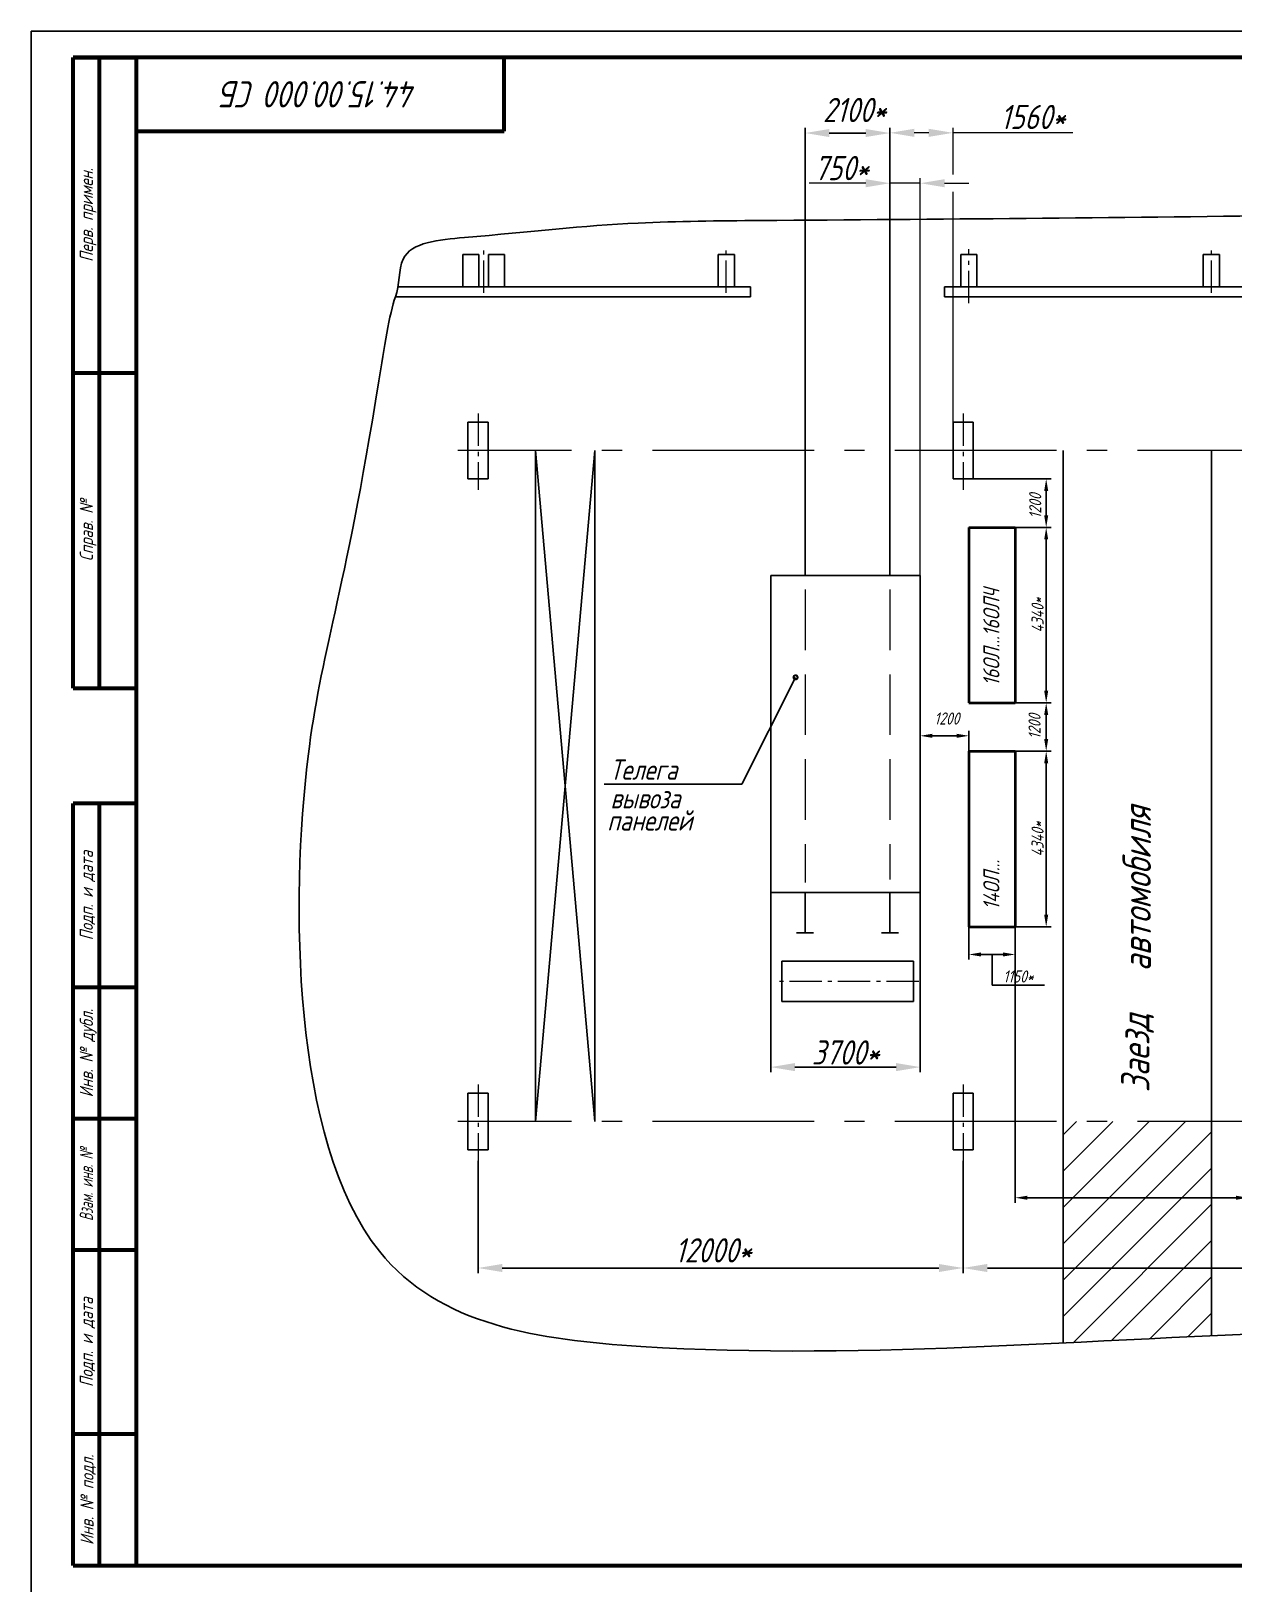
# Model space of a CAD drawing. Header units: millimetres. Extents: x -80926 to 207199, y -554506 to -32322.
# Drawn here: x -28836 to 912, y -423816 to -385206 of the extents above; entities that cross this region are included whole.
import ezdxf
from ezdxf.enums import TextEntityAlignment as Align

# ---------------------------------------------------------------- set-up
doc = ezdxf.new("R2010")
doc.units = ezdxf.units.MM
doc.linetypes.add('GOST2.303 4', pattern=[7, 5, -2, 0])
doc.linetypes.add('GOST2.303 6', pattern=[12, 8, -1.5, 1, -1.5])
for name, color, linetype, lineweight in [('CENTER', 10, 'GOST2.303 6', 15), ('DIM', 5, 'Continuous', 15), ('Hidden', 50, 'GOST2.303 4', 15), ('KORP', 200, 'Continuous', 40)]:
    doc.layers.add(name, color=color, linetype=linetype, lineweight=lineweight)
doc.styles.add('GOST 2.304', font='CS_Gost2304.shx', dxfattribs={"oblique": 15})
doc.dimstyles.new('GOST', dxfattribs={"dimscale": 0, "dimtxt": 3, "dimasz": 3, "dimexe": 1.25, "dimexo": 0, "dimtad": 1, "dimtoh": 1, "dimdec": 3, "dimtxsty": 'GOST 2.304', "dimcen": 5, "dimadec": 3, "dimazin": 2, "dimtfac": 0.75, "dimtdec": 4, "dimtmove": 1, "dimatfit": 3, "dimfxl": 0, "dimtolj": 1, "dimarcsym": 0})

# ---------------------------------------------------------------- blocks, each defined once
blk = doc.blocks.new('*D328')
at = {"layer": 'Defpoints', "color": 0}
for p in [(-7593, -387725), (-9693, -389881), (-7593, -389881)]:
    blk.add_point(p, dxfattribs=at)
at = {"layer": 'DIM', "color": 0, "lineweight": -2}
for p, q in [((-9693, -389881), (-9693, -387600)), ((-7593, -389881), (-7593, -387600)), ((-9093, -387725), (-8193, -387725))]:
    blk.add_line(p, q, dxfattribs=at)
at = {"layer": 'DIM', "color": 0}
for points in [[(-9093, -387625), (-9093, -387825), (-9693, -387725)], [(-8193, -387625), (-8193, -387825), (-7593, -387725)]]:
    blk.add_solid(points, dxfattribs=at)
at = {"layer": 'DIM', "color": 0, "insert": (-8469, -387154), "char_height": 600, "attachment_point": 5, "style": 'GOST 2.304'}
blk.add_mtext('\\A1;2100*', dxfattribs=at)
blk = doc.blocks.new('*D329')
at = {"layer": 'Defpoints', "color": 0}
for p in [(-10543, -406513), (-6843, -406513), (-10543, -410835)]:
    blk.add_point(p, dxfattribs=at)
at = {"layer": 'DIM', "color": 0, "lineweight": -2}
for p, q in [((-10543, -406513), (-10543, -410960)), ((-6843, -406513), (-6843, -410960)), ((-7443, -410835), (-9943, -410835))]:
    blk.add_line(p, q, dxfattribs=at)
at = {"layer": 'DIM', "color": 0}
for points in [[(-9943, -410735), (-9943, -410935), (-10543, -410835)], [(-7443, -410735), (-7443, -410935), (-6843, -410835)]]:
    blk.add_solid(points, dxfattribs=at)
at = {"layer": 'DIM', "color": 0, "insert": (-8693, -410472), "char_height": 600, "attachment_point": 5, "style": 'GOST 2.304'}
blk.add_mtext('\\A1;3700*', dxfattribs=at)
blk = doc.blocks.new('*D330')
at = {"layer": 'Defpoints', "color": 0}
for p in [(-4493, -401821), (-4493, -403021), (-3728, -403021)]:
    blk.add_point(p, dxfattribs=at)
at = {"layer": 'DIM', "color": 0, "lineweight": -2}
for p, q in [((-4493, -401821), (-3603, -401821)), ((-3728, -402121), (-3728, -402721)), ((-4493, -403021), (-3603, -403021))]:
    blk.add_line(p, q, dxfattribs=at)
at = {"layer": 'DIM', "color": 0}
for points in [[(-3778, -402121), (-3678, -402121), (-3728, -401821)], [(-3778, -402721), (-3678, -402721), (-3728, -403021)]]:
    blk.add_solid(points, dxfattribs=at)
at = {"layer": 'DIM', "color": 0, "insert": (-4016, -402408), "char_height": 300, "attachment_point": 5, "rotation": 90, "style": 'GOST 2.304'}
blk.add_mtext('\\A1;1200', dxfattribs=at)
blk = doc.blocks.new('*D331')
at = {"layer": 'Defpoints', "color": 0}
for p in [(-6843, -402380), (-6843, -402638), (-5643, -403021)]:
    blk.add_point(p, dxfattribs=at)
at = {"layer": 'DIM', "color": 0, "lineweight": -2}
for p, q in [((-6843, -402380), (-6843, -402763)), ((-5943, -402638), (-6543, -402638)), ((-5643, -403021), (-5643, -402513))]:
    blk.add_line(p, q, dxfattribs=at)
at = {"layer": 'DIM', "color": 0}
for points in [[(-6543, -402588), (-6543, -402688), (-6843, -402638)], [(-5943, -402588), (-5943, -402688), (-5643, -402638)]]:
    blk.add_solid(points, dxfattribs=at)
at = {"layer": 'DIM', "color": 0, "insert": (-6186, -402210), "char_height": 300, "attachment_point": 5, "style": 'GOST 2.304'}
blk.add_mtext('\\A1;1200', dxfattribs=at)
blk = doc.blocks.new('*D332')
at = {"layer": 'Defpoints', "color": 0}
for p in [(-5533, -396281), (-4493, -397481), (-3728, -397481)]:
    blk.add_point(p, dxfattribs=at)
at = {"layer": 'DIM', "color": 0, "lineweight": -2}
for p, q in [((-5533, -396281), (-3603, -396281)), ((-3728, -396581), (-3728, -397181)), ((-4493, -397481), (-3603, -397481))]:
    blk.add_line(p, q, dxfattribs=at)
at = {"layer": 'DIM', "color": 0}
for points in [[(-3778, -396581), (-3678, -396581), (-3728, -396281)], [(-3778, -397181), (-3678, -397181), (-3728, -397481)]]:
    blk.add_solid(points, dxfattribs=at)
at = {"layer": 'DIM', "color": 0, "insert": (-4000, -396952), "char_height": 300, "attachment_point": 5, "rotation": 90, "style": 'GOST 2.304'}
blk.add_mtext('\\A1;1200', dxfattribs=at)
blk = doc.blocks.new('*D333')
at = {"layer": 'Defpoints', "color": 0}
for p in [(-5643, -407361), (-4493, -407361), (-4493, -408048)]:
    blk.add_point(p, dxfattribs=at)
at = {"layer": 'DIM', "color": 0, "lineweight": -2}
for p, q in [((-5643, -407361), (-5643, -408173)), ((-4493, -407361), (-4493, -408173)), ((-5343, -408048), (-4793, -408048)), ((-5068, -408048), (-5068, -408804)), ((-5068, -408804), (-3767, -408804))]:
    blk.add_line(p, q, dxfattribs=at)
at = {"layer": 'DIM', "color": 0}
for points in [[(-5343, -407998), (-5343, -408098), (-5643, -408048)], [(-4793, -407998), (-4793, -408098), (-4493, -408048)]]:
    blk.add_solid(points, dxfattribs=at)
at = {"layer": 'DIM', "color": 0, "insert": (-4417, -408592), "char_height": 300, "attachment_point": 5, "style": 'GOST 2.304'}
blk.add_mtext('\\A1;1150*', dxfattribs=at)
blk = doc.blocks.new('*D334')
at = {"layer": 'Defpoints', "color": 0}
for p in [(-4493, -397481), (-4493, -401821), (-3728, -401821)]:
    blk.add_point(p, dxfattribs=at)
at = {"layer": 'DIM', "color": 0, "lineweight": -2}
for p, q in [((-4493, -397481), (-3603, -397481)), ((-3728, -397781), (-3728, -401521)), ((-4493, -401821), (-3603, -401821))]:
    blk.add_line(p, q, dxfattribs=at)
at = {"layer": 'DIM', "color": 0}
for points in [[(-3778, -397781), (-3678, -397781), (-3728, -397481)], [(-3778, -401521), (-3678, -401521), (-3728, -401821)]]:
    blk.add_solid(points, dxfattribs=at)
at = {"layer": 'DIM', "color": 0, "insert": (-3941, -399651), "char_height": 300, "attachment_point": 5, "rotation": 90, "style": 'GOST 2.304'}
blk.add_mtext('\\A1;4340*', dxfattribs=at)
blk = doc.blocks.new('*D335')
at = {"layer": 'Defpoints', "color": 0}
for p in [(-3603, -403021), (-4493, -407361), (-3728, -407361)]:
    blk.add_point(p, dxfattribs=at)
at = {"layer": 'DIM', "color": 0, "lineweight": -2}
for p, q in [((-3603, -403021), (-3853, -403021)), ((-3728, -403321), (-3728, -407061)), ((-4493, -407361), (-3603, -407361))]:
    blk.add_line(p, q, dxfattribs=at)
at = {"layer": 'DIM', "color": 0}
for points in [[(-3778, -403321), (-3678, -403321), (-3728, -403021)], [(-3778, -407061), (-3678, -407061), (-3728, -407361)]]:
    blk.add_solid(points, dxfattribs=at)
at = {"layer": 'DIM', "color": 0, "insert": (-3941, -405191), "char_height": 300, "attachment_point": 5, "rotation": 90, "style": 'GOST 2.304'}
blk.add_mtext('\\A1;4340*', dxfattribs=at)
blk = doc.blocks.new('*D338')
at = {"layer": 'Defpoints', "color": 0}
for p in [(-5783, -413156), (6217, -413156), (6217, -415805)]:
    blk.add_point(p, dxfattribs=at)
at = {"layer": 'DIM', "color": 0, "lineweight": -2}
for p, q in [((-5783, -413156), (-5783, -415930)), ((6217, -413156), (6217, -415930)), ((-5183, -415805), (5617, -415805))]:
    blk.add_line(p, q, dxfattribs=at)
at = {"layer": 'DIM', "color": 0}
for points in [[(-5183, -415705), (-5183, -415905), (-5783, -415805)], [(5617, -415705), (5617, -415905), (6217, -415805)]]:
    blk.add_solid(points, dxfattribs=at)
at = {"layer": 'DIM', "color": 0, "insert": (3352, -415329), "char_height": 600, "attachment_point": 5, "style": 'GOST 2.304'}
blk.add_mtext('\\A1;12000*', dxfattribs=at)
blk = doc.blocks.new('*D339')
at = {"layer": 'Defpoints', "color": 0}
for p in [(-17783, -413156), (-5783, -413156), (-5783, -415805)]:
    blk.add_point(p, dxfattribs=at)
at = {"layer": 'DIM', "color": 0, "lineweight": -2}
for p, q in [((-17783, -413156), (-17783, -415930)), ((-5783, -413156), (-5783, -415930)), ((-17183, -415805), (-6383, -415805))]:
    blk.add_line(p, q, dxfattribs=at)
at = {"layer": 'DIM', "color": 0}
for points in [[(-17183, -415705), (-17183, -415905), (-17783, -415805)], [(-6383, -415705), (-6383, -415905), (-5783, -415805)]]:
    blk.add_solid(points, dxfattribs=at)
at = {"layer": 'DIM', "color": 0, "insert": (-11966, -415368), "char_height": 600, "attachment_point": 5, "style": 'GOST 2.304'}
blk.add_mtext('\\A1;12000*', dxfattribs=at)
blk = doc.blocks.new('*D341')
at = {"layer": 'Defpoints', "color": 0}
for p in [(-4493, -407515), (1267, -411591), (1267, -414067)]:
    blk.add_point(p, dxfattribs=at)
at = {"layer": 'DIM', "color": 0, "lineweight": -2}
for p, q in [((-4493, -407515), (-4493, -414192)), ((1267, -411591), (1267, -414192)), ((-4193, -414067), (967, -414067))]:
    blk.add_line(p, q, dxfattribs=at)
at = {"layer": 'DIM', "color": 0}
for points in [[(-4193, -414017), (-4193, -414117), (-4493, -414067)], [(967, -414017), (967, -414117), (1267, -414067)]]:
    blk.add_solid(points, dxfattribs=at)
at = {"layer": 'DIM', "color": 0, "insert": (2023, -413854), "char_height": 300, "attachment_point": 5, "style": 'GOST 2.304'}
blk.add_mtext('\\A1;5760*', dxfattribs=at)

msp = doc.modelspace()

# ---------------------------------------------------------------- hatches: boundary and pattern name
at = {"ltscale": 100}
h = msp.add_hatch(dxfattribs=at)
h.set_pattern_fill('ANSI31', color=256, scale=200, style=0)
h.set_pattern_definition([(45, (-13435.2, -87677.04), (-449.0128, 449.0128), [])])
edge = h.paths.add_edge_path()
edge.add_line((364.1983, -412180.988), (-3307.9238, -412180.988))
edge.add_line((-3307.9238, -412180.988), (-3307.9238, -417660.0938))
edge.add_spline(control_points=[(-3307.9238, -417660.0938), (-2090.9591, -417601.2142), (-866.261, -417537.2803), (364.1983, -417480.2631)], knot_values=[42725.6906691885, 42725.6906691885, 42725.6906691885, 42725.6906691885, 46500.7732004951, 46500.7732004951, 46500.7732004951, 46500.7732004951], degree=3, periodic=0)
edge.add_line((364.1983, -417480.2631), (364.1983, -412180.988))

# ---------------------------------------------------------------- linework, layer by layer
for p, q in [((-28835.9183, -423815.7876), (-28835.9183, -385205.7876)), ((-28835.9183, -385205.7876), (97164.0817, -385205.7876)), ((-9692.5722, -389875.5333), (-9692.5722, -398675.336)), ((-7592.5722, -389839.7333), (-7592.5722, -398675.336)), ((-17760.1954, -390730.988), (-18160.1954, -390730.988)), ((-18160.1954, -390730.988), (-18160.1954, -391530.988)), ((-17760.1954, -391530.988), (-17760.1954, -390730.988)), ((-17524.949, -390730.988), (-17124.949, -390730.988)), ((-17524.949, -391530.988), (-17524.949, -390730.988)), ((-17124.949, -390730.988), (-17124.949, -391530.988)), ((-11842.5722, -390730.988), (-11442.5722, -390730.988)), ((-11842.5722, -391530.988), (-11842.5722, -390730.988)), ((-11442.5722, -390730.988), (-11442.5722, -391530.988)), ((-5842.5722, -390730.988), (-5442.5722, -390730.988)), ((-5842.5722, -391530.988), (-5842.5722, -390730.988)), ((-5442.5722, -390730.988), (-5442.5722, -391530.988)), ((157.4278, -390730.988), (557.4278, -390730.988)), ((157.4278, -391530.988), (157.4278, -390730.988)), ((557.4278, -390730.988), (557.4278, -391530.988)), ((-11042.5722, -391780.988), (-19826.9021, -391780.988)), ((-11042.5722, -391530.988), (-19762.8819, -391530.988)), ((-11042.5722, -391530.988), (-11042.5722, -391780.988)), ((65967.4278, -391530.988), (-6242.5722, -391530.988)), ((-6242.5722, -391530.988), (-6242.5722, -391780.988)), ((66217.4278, -391780.988), (-6242.5722, -391780.988)), ((-17532.5722, -394880.988), (-18032.5722, -394880.988)), ((-18032.5722, -394880.988), (-18032.5722, -396280.988)), ((-17532.5722, -394880.988), (-17532.5722, -396280.988)), ((-5532.5722, -394880.988), (-6032.5722, -394880.988)), ((-6032.5722, -394880.988), (-6032.5722, -396280.988)), ((-5532.5722, -394880.988), (-5532.5722, -396280.988)), ((-18032.5722, -396280.988), (-17532.5722, -396280.988)), ((-6032.5722, -396280.988), (-5532.5722, -396280.988)), ((-10542.5722, -398675.336), (-10542.5722, -406513.0073)), ((-6842.5722, -398675.336), (-10542.5722, -398675.336)), ((-6842.5722, -398675.336), (-6842.5722, -406513.0073)), ((-5642.5722, -403020.988), (-4492.5722, -403020.988)), ((-10542.5722, -406513.0073), (-6842.5722, -406513.0073)), ((-9692.5722, -406513.0073), (-9692.5722, -407510.9387)), ((-7592.5722, -406513.0073), (-7592.5722, -407510.9387)), ((-9692.5722, -407510.9387), (-9902.9031, -407510.9387)), ((-9692.5722, -407510.9387), (-9482.2413, -407510.9387)), ((-7592.5722, -407510.9387), (-7802.9031, -407510.9387)), ((-7592.5722, -407510.9387), (-7382.2413, -407510.9387)), ((-10271.4275, -408214.1651), (-10271.4275, -409214.1651)), ((-10271.4275, -408214.1651), (-8642.5722, -408214.1651)), ((-7013.7169, -408214.1651), (-8642.5722, -408214.1651)), ((-7013.7169, -408214.1651), (-7013.7169, -409214.1651)), ((-10271.4275, -409214.1651), (-8642.5722, -409214.1651)), ((-7013.7169, -409214.1651), (-8642.5722, -409214.1651)), ((-17532.5722, -411480.988), (-18032.5722, -411480.988)), ((-18032.5722, -411480.988), (-18032.5722, -412880.988)), ((-17532.5722, -411480.988), (-17532.5722, -412880.988)), ((-5532.5722, -411480.988), (-6032.5722, -411480.988)), ((-6032.5722, -411480.988), (-6032.5722, -412880.988)), ((-5532.5722, -411480.988), (-5532.5722, -412880.988)), ((-18032.5722, -412880.988), (-17532.5722, -412880.988)), ((-6032.5722, -412880.988), (-5532.5722, -412880.988))]:
    msp.add_line(p, q)
at = {"ltscale": 20}
msp.add_line((-28835.9183, -385205.7876), (-28835.9183, -423815.7876), dxfattribs=at)
at = {"color": 1, "linetype": 'Continuous', "lineweight": 25, "ltscale": 100}
for p, q in [((-28835.9183, -385205.7876), (-28835.9183, -423815.7876)), ((-9928.9524, -401191.9139), (-11260.1748, -403833.8946)), ((-11260.1748, -403833.8946), (-14659.0218, -403833.8946))]:
    msp.add_line(p, q, dxfattribs=at)
at = {"color": 7, "linetype": 'Continuous', "lineweight": 60}
for p, q in [((-27795.9183, -401455.7876), (-27795.9183, -385855.7876)), ((-27795.9183, -385855.7876), (-26235.9183, -385855.7876)), ((81564.0817, -385855.7876), (-27795.9183, -385855.7876)), ((81564.0817, -385855.7876), (-27795.9183, -385855.7876)), ((-27145.9183, -401455.7876), (-27145.9183, -385855.7876)), ((-26235.9183, -385855.7876), (-26235.9183, -401455.7876)), ((-26235.9183, -385855.7876), (-26235.9183, -387675.7876)), ((-17135.9183, -387675.7876), (-17135.9183, -385855.7876)), ((-26235.9183, -387675.7876), (-17135.9183, -387675.7876)), ((-27795.9183, -393655.7876), (-26235.9183, -393655.7876)), ((-27795.9183, -401455.7876), (-26235.9183, -401455.7876)), ((-27795.9183, -423165.7876), (-27795.9183, -404315.7876)), ((-26235.9183, -404315.7876), (-27795.9183, -404315.7876)), ((-27145.9183, -423165.7876), (-27145.9183, -404315.7876)), ((-26235.9183, -404315.7876), (-26235.9183, -423165.7876)), ((-26235.9183, -408865.7876), (-27795.9183, -408865.7876)), ((-26235.9183, -412115.7876), (-27795.9183, -412115.7876)), ((-26235.9183, -415365.7876), (-27795.9183, -415365.7876)), ((-26235.9183, -419915.7876), (-27795.9183, -419915.7876)), ((-27795.9183, -423165.7876), (96514.0817, -423165.7876)), ((-27795.9182, -423165.7877), (96514.0818, -423165.7877))]:
    msp.add_line(p, q, dxfattribs=at)
at = {"color": 7, "linetype": 'Continuous', "lineweight": 60, "ltscale": 100}
msp.add_line((-26235.9183, -385855.7876), (-26235.9183, -423165.7876), dxfattribs=at)
at = {"ltscale": 100}
for p, q in [((-16362.8912, -395580.988), (-16362.8912, -412180.988)), ((-14896.3454, -395580.988), (-16362.8912, -412180.988)), ((-16362.8912, -395580.988), (-14896.3454, -412180.988)), ((-14896.3454, -395580.988), (-14896.3454, -412180.988)), ((-3307.9238, -395580.988), (-3307.9238, -417660.0938)), ((364.1983, -395580.988), (364.1983, -417480.2631))]:
    msp.add_line(p, q, dxfattribs=at)
at = {"color": 1, "linetype": 'Continuous', "lineweight": 25, "ltscale": 100, "const_width": 100}
msp.add_lwpolyline([(-9903.9524, -401191.9139, 1), (-9953.9524, -401191.9139, 1)], format="xyb", close=True, dxfattribs=at)
at = {"start_tangent": (0.3660213996, 0.930606434), "end_tangent": (0.9880728766, -0.1539869819)}
msp.add_spline([(-19826.9021, -391780.988), (-19638.0387, -390847.1586), (-18121.3568, -390310.3483), (-13824.0921, -389952.4749), (-10801.2612, -389889.3207), (15199.8117, -389420.0577), (32738.4906, -388649.6313), (44379.7943, -388780.9003), (59081.1197, -389961.4768), (64429.3448, -389960.0762), (65756.528, -389923.4877)], degree=3, dxfattribs=at)
msp.add_open_spline([(-19826.9021, -391780.988), (-19974.3169, -392187.5648), (-21029.0785, -399124.1892), (-22425.6868, -402248.8698), (-22402.4902, -416708.1313), (-10789.6563, -418373.538), (3488.1595, -416941.1458), (21300.6683, -417675.1416), (37420.7758, -417513.9732), (58681.1427, -417032.3574), (68572.5385, -418429.149), (70860, -408763.2254), (72530, -400851.5783), (72330, -394438.4764), (70003.0772, -390134.8988), (68474.9669, -390426.5759), (66763.3562, -390234.4871), (65756.528, -389923.4877)], degree=3, knots=[801.6625174448, 801.6625174448, 801.6625174448, 801.6625174448, 2111.8071712127, 11138.3698301209, 23394.6988272199, 31668.3245429155, 50102.1857783468, 67549.1935370648, 85138.7487895182, 97029.3574073722, 117856.6013994624, 126232.1472898463, 136100.3298398128, 142525.9250569345, 147083.6997114652, 148988.7913002833, 149566.3012723248, 149566.3012723248, 149566.3012723248, 149566.3012723248])
at = {"layer": 'CENTER', "ltscale": 100}
for p, q in [((-17642.5722, -391680.068), (-17642.5722, -390599.0677)), ((-11642.5722, -391680.068), (-11642.5722, -390599.0677)), ((-5642.5722, -391937.7356), (-5642.5722, -390599.0677)), ((357.4278, -391680.068), (357.4278, -390599.0677)), ((-17782.5722, -394665.5051), (-17782.5722, -396556.0284)), ((-5782.5722, -394665.5051), (-5782.5722, -396556.0284)), ((-6879.274, -408714.1651), (-10370.9751, -408714.1651)), ((-17782.5722, -411265.5051), (-17782.5722, -413156.0284)), ((-5782.5722, -411265.5051), (-5782.5722, -413156.0284))]:
    msp.add_line(p, q, dxfattribs=at)
at = {"layer": 'CENTER', "ltscale": 500}
for p, q in [((62530.8974, -395580.988), (-18278.7404, -395580.988)), ((62530.8974, -412180.988), (-18278.7404, -412180.988))]:
    msp.add_line(p, q, dxfattribs=at)
at = {"layer": 'DIM'}
for p, q in [((-7592.5722, -389875.5333), (-7592.5722, -387594.7581)), ((-6032.5722, -388746.943), (-6032.5722, -387594.7581)), ((-6632.5722, -387719.7581), (-6992.5722, -387719.7581)), ((-3065.0899, -387719.7581), (-6032.5722, -387719.7581)), ((-8192.5722, -388966.7523), (-9593.2785, -388966.7523)), ((-7592.5722, -389875.5333), (-7592.5722, -388841.7523)), ((-6842.5722, -388966.7523), (-7592.5722, -388966.7523)), ((-6842.5722, -398675.336), (-6842.5722, -388841.7523)), ((-6242.5722, -388966.7523), (-5642.5722, -388966.7523)), ((-6032.5722, -394880.988), (-6032.5722, -389182.5321))]:
    msp.add_line(p, q, dxfattribs=at)
for points in [[(-6992.5722, -387619.7581), (-6992.5722, -387819.7581), (-7592.5722, -387719.7581)], [(-6632.5722, -387619.7581), (-6632.5722, -387819.7581), (-6032.5722, -387719.7581)], [(-8192.5722, -388866.7523), (-8192.5722, -389066.7523), (-7592.5722, -388966.7523)], [(-6242.5722, -388866.7523), (-6242.5722, -389066.7523), (-6842.5722, -388966.7523)]]:
    msp.add_solid(points, dxfattribs=at)
at = {"layer": 'Hidden', "ltscale": 300}
for p, q in [((-9692.5722, -399017.6974), (-9692.5722, -406263.631)), ((-7592.5722, -399017.6974), (-7592.5722, -406193.4571))]:
    msp.add_line(p, q, dxfattribs=at)
at = {"layer": 'KORP'}
for p, q in [((-5642.5722, -397480.988), (-5642.5722, -401820.988)), ((-5642.5722, -397480.988), (-4492.5722, -397480.988)), ((-4492.5722, -397480.988), (-4492.5722, -401820.988)), ((-5642.5722, -401820.988), (-4492.5722, -401820.988)), ((-5642.5722, -403020.988), (-5642.5722, -407360.988)), ((-5642.5722, -403020.988), (-4492.5722, -403020.988)), ((-4492.5722, -403020.988), (-4492.5722, -407360.988)), ((-5642.5722, -407360.988), (-4492.5722, -407360.988))]:
    msp.add_line(p, q, dxfattribs=at)

# ---------------------------------------------------------------- texts
at = {"color": 1, "linetype": 'Continuous', "lineweight": 25, "style": 'GOST 2.304', "oblique": 15}
for s, height, rotation, p in [('44.15.00.000 СБ', 650, 180, (-21685.9183, -386765.7876)), ('Перв. примен.', 325, 90, (-27470.9183, -389755.7876)), ('Справ. №', 325, 90, (-27470.9183, -397555.7876)), ('Подп. и дата', 325, 90, (-27470.9183, -406590.7876)), ('Инв. № дубл.', 325, 90, (-27470.9183, -410490.7876)), ('Подп. и дата', 325, 90, (-27470.9183, -417640.7876)), ('Инв. № подл.', 325, 90, (-27455.4677, -421540.7876))]:
    msp.add_text(s, height=height, rotation=rotation, dxfattribs=at).set_placement(p, align=Align.MIDDLE_CENTER)
at = {"color": 5, "linetype": 'Continuous', "lineweight": 25, "ltscale": 100, "style": 'GOST 2.304', "oblique": 15}
for s, p in [('Телега ', (-14521.8999, -403725.4241)), ('вывоза ', (-14508.2374, -404434.9597)), ('панелей', (-14586.7014, -404982.9281))]:
    msp.add_text(s, height=500, dxfattribs=at).set_placement(p)
at = {"color": 1, "linetype": 'Continuous', "lineweight": 25, "style": 'GOST 2.304', "oblique": 15, "width": 0.8}
msp.add_text('Взам. инв. №', height=325, rotation=90, dxfattribs=at).set_placement((-27470.9183, -413740.7876), align=Align.MIDDLE_CENTER)
at = {"layer": 'DIM', "char_height": 600, "attachment_point": 5, "style": 'GOST 2.304'}
for s, insert in [('\\A1;1560*', (-4058.1284, -387327.4694)), ('\\A1;750*', (-8792.5722, -388591.8259))]:
    msp.add_mtext(s, dxfattribs=dict(at, insert=insert))
at = {"layer": 'KORP', "style": 'GOST 2.304', "oblique": 15}
for s, p in [('автомобиля', (-1136.3162, -408466.1529)), ('Заезд', (-1173.6455, -411462.5115))]:
    msp.add_text(s, height=700, rotation=90, dxfattribs=at).set_placement(p)
at = {"layer": 'KORP', "char_height": 400, "width": 5509.146457, "attachment_point": 1, "rotation": 90, "style": 'GOST 2.304'}
for s, insert in [('16ОЛ...16ОЛЧ', (-5284.5567, -401401.2227)), ('14ОЛ...', (-5284.5567, -406941.2227))]:
    msp.add_mtext(s, dxfattribs=dict(at, insert=insert))

# ---------------------------------------------------------------- dimensions: what is measured, and where the dimension line sits
at = {"layer": 'DIM'}
for base, p1, p2, text, override, picture, middle in [((-7592.5722, -387725.0575), (-9692.5722, -389880.8327), (-7592.5722, -389880.8327), '2100*', {"dimscale": 100, "dimtxt": 6, "dimasz": 6, "dimlfac": 1, "dimtxsty": 'GOST 2.304', "dimsah": 1, "dimtolj": 1}, '*D328', (-8469.1758, -387516.4028)), ((1267.4278, -414066.7478), (-4492.5722, -407515.4503), (1267.4278, -411590.988), '5760*', {"dimscale": 100, "dimlfac": 1, "dimtxsty": 'GOST 2.304', "dimsah": 1, "dimtolj": 1}, '*D341', (2022.6814, -414066.7478)), ((-5782.5722, -415804.8508), (-17782.5722, -413156.0284), (-5782.5722, -413156.0284), '12000*', {"dimscale": 100, "dimtxt": 6, "dimasz": 6, "dimlfac": 1, "dimtxsty": 'GOST 2.304', "dimsah": 1, "dimtolj": 1}, '*D339', (-11966.3673, -415730.8595)), ((6217.4278, -415804.8508), (-5782.5722, -413156.0284), (6217.4278, -413156.0284), '12000*', {"dimscale": 100, "dimtxt": 6, "dimasz": 6, "dimlfac": 1, "dimtxsty": 'GOST 2.304', "dimsah": 1, "dimtolj": 1}, '*D338', (3352.0962, -415691.2315))]:
    dim = msp.add_linear_dim(base=base, p1=p1, p2=p2, text=text, dimstyle='GOST', override=override, dxfattribs=at)
    dim.commit()
    dim.dimension.update_dxf_attribs({"geometry": picture, "text_midpoint": middle, "dimtype": 160})
for base, p1, p2, override, picture, middle in [((-3728.283, -397480.988), (-5532.5722, -396280.988), (-4492.5722, -397480.988), {"dimscale": 100}, '*D332', (-3787.8959, -396952.3399)), ((-3728.283, -403020.988), (-4492.5722, -401820.988), (-4492.5722, -403020.988), {"dimscale": 100, "dimlfac": 1, "dimtxsty": 'GOST 2.304', "dimsah": 1, "dimtolj": 1}, '*D330', (-3803.4144, -402408.0283))]:
    dim = msp.add_linear_dim(base=base, p1=p1, p2=p2, angle=90, dimstyle='GOST', override=override, dxfattribs=at)
    dim.commit()
    dim.dimension.update_dxf_attribs({"geometry": picture, "text_midpoint": middle, "dimtype": 160})
for base, p1, p2, picture, middle in [((-3728.283, -401820.988), (-4492.5722, -397480.988), (-4492.5722, -401820.988), '*D334', (-3940.783, -399650.988)), ((-3728.2061, -407360.988), (-3603.283, -403020.988), (-4492.5722, -407360.988), '*D335', (-3940.7061, -405190.988))]:
    dim = msp.add_linear_dim(base=base, p1=p1, p2=p2, angle=90, text='4340*', dimstyle='GOST', override={"dimscale": 100, "dimlfac": 1, "dimtxsty": 'GOST 2.304', "dimsah": 1, "dimtolj": 1}, dxfattribs=at)
    dim.commit()
    dim.dimension.update_dxf_attribs({"geometry": picture, "text_midpoint": middle})
dim = msp.add_linear_dim(base=(-6842.5722, -402638.156), p1=(-5642.5722, -403020.988), p2=(-6842.5722, -402380.324), dimstyle='GOST', override={"dimscale": 100, "dimsah": 1}, dxfattribs=at)
dim.commit()
dim.dimension.update_dxf_attribs({"geometry": '*D331', "text_midpoint": (-6185.9191, -402422.5037), "dimtype": 160})
for base, p1, p2, text, override, picture, middle in [((-10542.5722, -410834.9627), (-6842.5722, -406513.0073), (-10542.5722, -406513.0073), '3700*', {"dimscale": 100, "dimtxt": 6, "dimasz": 6, "dimlfac": 1, "dimtxsty": 'GOST 2.304', "dimsah": 1, "dimtolj": 1}, '*D329', (-8692.5722, -410472.4627)), ((-4492.5722, -408047.8937), (-5642.5722, -407360.988), (-4492.5722, -407360.988), '1150*', {"dimscale": 100, "dimlfac": 1, "dimtxsty": 'GOST 2.304', "dimsah": 1, "dimtolj": 1}, '*D333', (-5005.0722, -408591.6437))]:
    dim = msp.add_linear_dim(base=base, p1=p1, p2=p2, text=text, dimstyle='GOST', override=override, dxfattribs=at)
    dim.commit()
    dim.dimension.update_dxf_attribs({"geometry": picture, "text_midpoint": middle})

doc.saveas('drawing.dxf')
